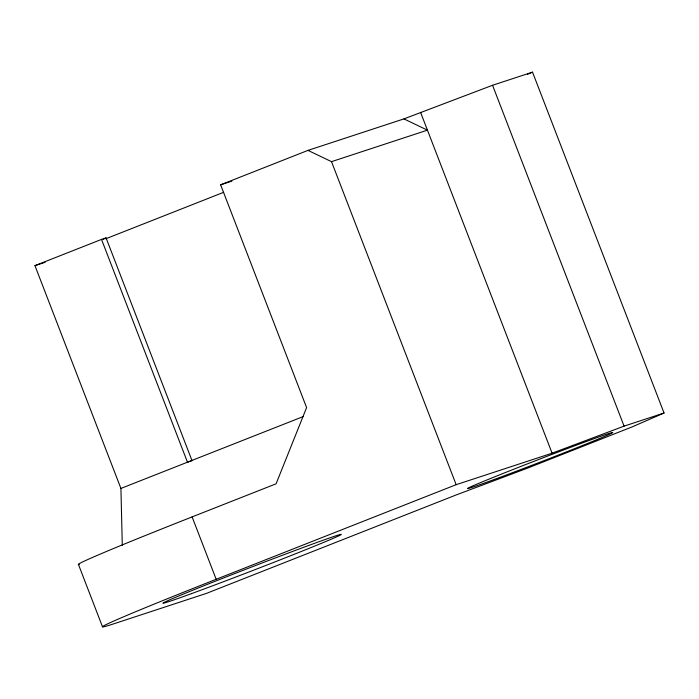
<?xml version="1.0" encoding="UTF-8"?>
<svg xmlns="http://www.w3.org/2000/svg" width="699" height="699" viewBox="0 0 699 699"><rect width="100%" height="100%" fill="white"/><g stroke="black" fill="none" stroke-linecap="round" stroke-linejoin="round"><path stroke-width="1.05" d="M103.26 239.25L106.073 237.913L192.042 460.693L187.472 462.196L101.512 239.407L34.95 265.646L120.918 488.435L122.29 545.325M527.518 74.321L532.524 72.146L664.05 413.013L632.036 426.94L528.033 467.937L456.054 494.997L206.45 593.39L114.217 623.674A190.18 3.652 -21.1 0 1 216.174 579.288L456.159 484.687L552.088 453.197L624.076 426.137L664.05 413.013M79.31 564.477A190.18 3.652 -21.1 0 1 192.111 516.902L276.088 483.804L306.599 407.604L220.631 184.824L307.988 150.381L403.926 118.891L492.55 85.269L532.524 72.146M105.837 238.761L223.68 192.304M120.918 488.435L303.453 416.482M552.507 453.031L552.088 453.197L420.562 112.329M220.631 184.824L231.885 181.128M307.988 150.381L331.509 161.652L427.438 130.154L403.926 118.891M101.512 239.407L106.073 237.913M34.95 265.646L45.129 262.308M492.55 85.269L624.076 426.137M331.509 161.652L456.159 484.687M192.111 516.902L216.174 579.288M78.393 564.32L102.465 626.697M494.368 479.435A77.86 1.494 -21.1 0 0 611.817 433.144A77.86 1.494 -21.1 0 0 514.001 469.125A77.86 1.494 -21.1 0 0 494.368 479.435M191.447 593.643A95.536 1.835 -21.1 0 0 339.006 535.731A95.536 1.835 -21.1 0 0 225.899 577.033A95.536 1.835 -21.1 0 0 191.447 593.643"/></g></svg>
